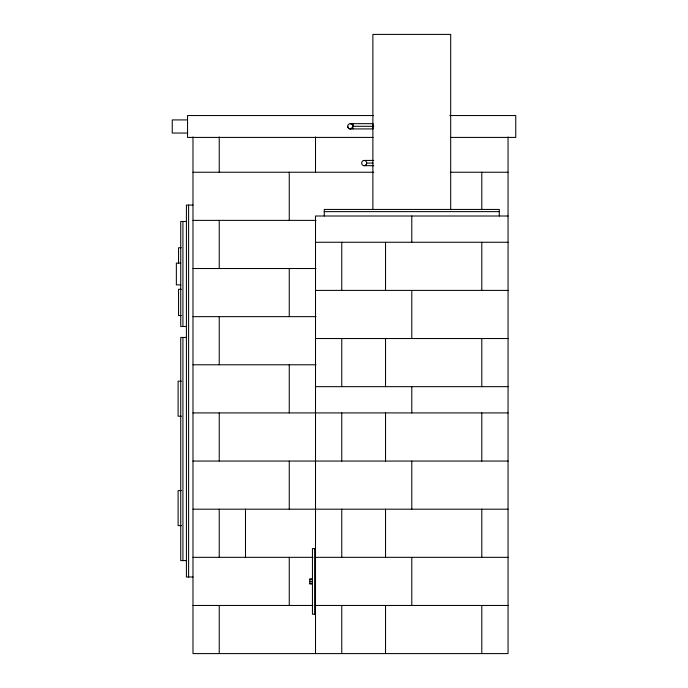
<?xml version="1.0" encoding="UTF-8"?>
<svg xmlns="http://www.w3.org/2000/svg" width="688" height="688" viewBox="0 0 688 688"><rect width="100%" height="100%" fill="white"/><g stroke="black" fill="none" stroke-linecap="round" stroke-linejoin="round"><path stroke-width="1.03" d="M372.767 123.668L350.347 123.668C356.977 124.769 348.816 132.93 347.715 126.3M372.965 128.828L372.965 123.763M373.661 115.541L187.557 115.541L187.557 137.419L373.111 137.419M449.866 115.541L515.759 115.541L515.759 137.419L450.305 137.419M187.557 119.918L172.241 119.918L172.241 133.051L187.557 133.051M352.97 126.3L373.808 126.3M350.347 128.923L372.767 128.923M364.184 160.424L373.747 160.424M366.687 163.056L373.068 163.056M364.184 165.679L373.747 165.679M192.984 172.241L373.765 172.241M450.296 172.241L508.054 172.241M192.984 205.067L186.422 205.067L186.422 577.017L192.984 577.017M324.263 211.629L499.299 211.629M508.054 216.006L315.508 216.006L315.508 653.6M192.984 220.375L315.998 220.375M186.422 221.476L180.729 221.476L180.729 326.499L186.422 326.499M315.508 242.262L508.054 242.262M181.297 247.732L178.545 247.732L178.545 263.478M180.729 263.091L176.36 263.091L176.36 284.884L180.729 284.884M192.984 268.518L315.998 268.518M181.297 289.304L178.545 289.304L178.545 315.56L181.297 315.56M315.508 290.396L508.054 290.396M192.984 316.652L315.998 316.652M186.422 337.438L180.729 337.438L180.729 560.608L186.422 560.608M315.508 338.53L508.054 338.53M192.984 364.786L315.998 364.786M181.408 381.195L178.106 381.195L178.106 416.206L181.408 416.206M315.508 386.665L508.054 386.665M192.984 412.92L508.054 412.92M192.984 461.055L508.054 461.055M181.408 490.596L178.106 490.596L178.106 525.606L181.408 525.606M192.984 509.189L508.054 509.189M315.508 548.577L312.447 548.577L312.447 614.212L315.508 614.212M192.984 557.332L313.014 557.332M315.508 557.332L508.054 557.332M312.447 578.771L309.824 578.771L309.824 584.026L312.447 584.026M309.824 579.537L312.447 579.537M309.824 581.394L312.447 581.394M309.824 583.252L312.447 583.252M192.984 605.466L312.834 605.466M315.508 605.466L508.054 605.466M508.054 136.946L508.054 653.6L192.984 653.6L192.984 136.946M499.299 216.006L499.299 209.436L324.263 209.436L324.263 216.006M481.798 172.241L481.798 209.685M481.798 242.262L481.798 290.396M481.798 338.53L481.798 386.665M481.798 412.92L481.798 461.055M481.798 509.189L481.798 557.332M481.798 605.466L481.798 653.6M450.683 209.436L450.683 34.4L372.879 34.4L372.879 209.436M411.785 216.006L411.785 242.262M411.785 290.396L411.785 338.53M411.785 386.665L411.785 412.92M411.785 461.055L411.785 509.189M411.785 557.332L411.785 605.466M385.529 242.262L385.529 290.396M385.529 338.53L385.529 386.665M385.529 412.92L385.529 461.055M385.529 509.189L385.529 557.332M385.529 605.466L385.529 653.6M352.97 123.668L352.97 128.923M341.764 242.262L341.764 290.396M341.764 338.53L341.764 386.665M341.764 412.92L341.764 461.055M341.764 509.189L341.764 557.332M341.764 605.466L341.764 653.6M315.508 136.946L315.508 172.241M314.64 548.577L314.64 614.212M289.252 172.241L289.252 220.375M289.252 268.518L289.252 316.652M289.252 364.786L289.252 412.92M289.252 461.055L289.252 509.189M289.252 557.332L289.252 605.466M245.496 509.189L245.496 557.332M219.24 136.946L219.24 172.241M219.24 220.375L219.24 268.518M219.24 316.652L219.24 364.786M219.24 412.92L219.24 461.055M219.24 509.189L219.24 557.332M219.24 605.466L219.24 653.6M188.607 205.067L188.607 577.017M182.922 221.476L182.922 326.499M182.922 337.438L182.922 560.608M352.204 128.149A2.623 2.623 0 0 1 348.661 128.303A2.623 2.623 0 0 1 348.197 124.786A2.623 2.623 0 0 1 351.654 124.021M365.956 164.914A2.623 2.503 -90 0 0 364.829 160.519A2.623 2.503 -90 0 0 361.759 163.735A2.623 2.503 -90 0 0 365.956 164.914"/></g></svg>
